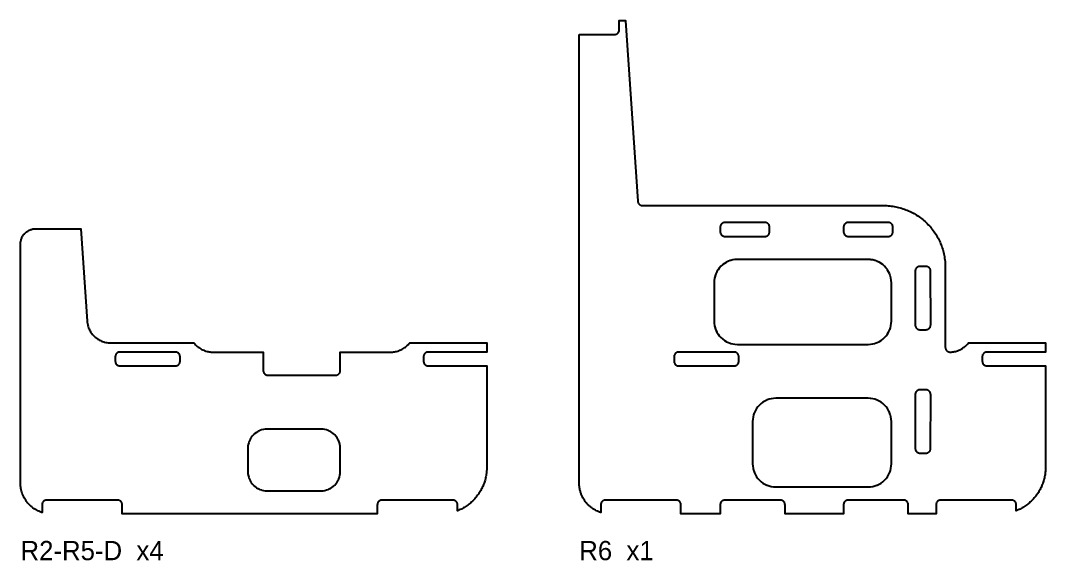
# Model space of a CAD drawing. Header units: millimetres. Extents: x 0 to 13680, y -60 to 640.
# Drawn here: x 2175 to 3505, y -60 to 640 of the extents above; entities that cross this region are included whole.
import ezdxf

# ---------------------------------------------------------------- set-up
doc = ezdxf.new("R2010")
doc.units = ezdxf.units.MM
for name, color, linetype in [('CUT_IN', 5, 'Continuous'), ('CUT_OUT', 1, 'Continuous'), ('LABEL', 7, 'Continuous')]:
    doc.layers.add(name, color=color, linetype=linetype)

msp = doc.modelspace()

# ---------------------------------------------------------------- linework, layer by layer
at = {"layer": 'CUT_IN'}
for points in [[(3088.98, 378), (3088.39, 377.97), (3088.1, 377.94), (3087.52, 377.82), (3086.96, 377.65), (3086.41, 377.42), (3085.9, 377.15), (3085.41, 376.82), (3085.17, 376.64), (3084.95, 376.45), (3084.53, 376.03), (3084.34, 375.81), (3083.99, 375.33), (3083.69, 374.83), (3083.44, 374.3), (3083.24, 373.74), (3083.16, 373.46), (3083.04, 372.88), (3083.01, 372.59), (3082.98, 372), (3082.99, 365.71), (3083.04, 365.12), (3083.16, 364.54), (3083.33, 363.98), (3083.44, 363.7), (3083.69, 363.17), (3083.99, 362.67), (3084.34, 362.19), (3084.53, 361.97), (3084.95, 361.55), (3085.17, 361.36), (3085.65, 361.01), (3086.15, 360.71), (3086.68, 360.46), (3086.96, 360.35), (3087.52, 360.18), (3088.1, 360.06), (3088.39, 360.03), (3088.98, 360), (3140.98, 360), (3141.57, 360.03), (3141.86, 360.06), (3142.44, 360.18), (3143, 360.35), (3143.28, 360.46), (3143.81, 360.71), (3144.06, 360.85), (3144.31, 361.01), (3144.79, 361.36), (3145.01, 361.55), (3145.22, 361.76), (3145.43, 361.97), (3145.62, 362.19), (3145.97, 362.67), (3146.13, 362.92), (3146.27, 363.17), (3146.52, 363.7), (3146.63, 363.98), (3146.8, 364.54), (3146.92, 365.12), (3146.95, 365.41), (3146.98, 366), (3146.98, 372), (3146.95, 372.59), (3146.92, 372.88), (3146.8, 373.46), (3146.63, 374.02), (3146.52, 374.3), (3146.27, 374.83), (3145.97, 375.33), (3145.62, 375.81), (3145.43, 376.03), (3145.01, 376.45), (3144.79, 376.64), (3144.31, 376.99), (3143.81, 377.29), (3143.28, 377.54), (3143, 377.65), (3142.44, 377.82), (3141.86, 377.94), (3141.57, 377.97), (3140.98, 378), (3088.98, 378)], [(3248.98, 378), (3248.39, 377.97), (3248.1, 377.94), (3247.52, 377.82), (3246.96, 377.65), (3246.41, 377.42), (3245.9, 377.15), (3245.41, 376.82), (3245.17, 376.64), (3244.95, 376.45), (3244.53, 376.03), (3244.34, 375.81), (3243.99, 375.33), (3243.69, 374.83), (3243.44, 374.3), (3243.24, 373.74), (3243.16, 373.46), (3243.04, 372.88), (3243.01, 372.59), (3242.98, 372), (3242.99, 365.71), (3243.04, 365.12), (3243.16, 364.54), (3243.33, 363.98), (3243.44, 363.7), (3243.69, 363.17), (3243.99, 362.67), (3244.34, 362.19), (3244.53, 361.97), (3244.95, 361.55), (3245.17, 361.36), (3245.65, 361.01), (3246.15, 360.71), (3246.68, 360.46), (3246.96, 360.35), (3247.52, 360.18), (3248.1, 360.06), (3248.39, 360.03), (3248.98, 360), (3300.98, 360), (3301.57, 360.03), (3301.86, 360.06), (3302.44, 360.18), (3303, 360.35), (3303.28, 360.46), (3303.81, 360.71), (3304.06, 360.85), (3304.31, 361.01), (3304.79, 361.36), (3305.01, 361.55), (3305.22, 361.76), (3305.43, 361.97), (3305.62, 362.19), (3305.97, 362.67), (3306.13, 362.92), (3306.27, 363.17), (3306.52, 363.7), (3306.63, 363.98), (3306.8, 364.54), (3306.92, 365.12), (3306.95, 365.41), (3306.98, 366), (3306.98, 372), (3306.95, 372.59), (3306.92, 372.88), (3306.8, 373.46), (3306.63, 374.02), (3306.52, 374.3), (3306.27, 374.83), (3305.97, 375.33), (3305.62, 375.81), (3305.43, 376.03), (3305.01, 376.45), (3304.79, 376.64), (3304.31, 376.99), (3303.81, 377.29), (3303.28, 377.54), (3303, 377.65), (3302.44, 377.82), (3301.86, 377.94), (3301.57, 377.97), (3300.98, 378), (3248.98, 378)], [(3300.08, 316.41), (3299.75, 316.9), (3298.35, 318.8), (3297.97, 319.25), (3296.19, 321.21), (3294.23, 322.99), (3293.78, 323.37), (3291.88, 324.77), (3291.39, 325.1), (3289.12, 326.45), (3286.73, 327.59), (3286.18, 327.82), (3283.97, 328.61), (3283.4, 328.78), (3280.83, 329.42), (3278.21, 329.81), (3277.63, 329.87), (3274.83, 330), (3105.13, 330), (3102.04, 329.85), (3099.42, 329.47), (3099.13, 329.42), (3096.56, 328.78), (3095.99, 328.61), (3093.5, 327.71), (3091.1, 326.58), (3090.59, 326.31), (3088.32, 324.94), (3086.18, 323.37), (3085.73, 322.99), (3083.77, 321.21), (3081.99, 319.25), (3081.61, 318.8), (3080.04, 316.66), (3078.67, 314.39), (3078.4, 313.88), (3077.27, 311.48), (3076.37, 308.99), (3076.2, 308.42), (3075.56, 305.85), (3075.13, 302.94), (3074.98, 299.85), (3074.98, 250.15), (3075.13, 247.06), (3075.51, 244.44), (3075.56, 244.15), (3076.2, 241.58), (3076.37, 241.01), (3077.27, 238.52), (3078.4, 236.12), (3078.67, 235.61), (3080.04, 233.34), (3081.61, 231.2), (3081.99, 230.75), (3083.77, 228.79), (3085.73, 227.01), (3086.18, 226.63), (3088.32, 225.06), (3090.59, 223.69), (3091.1, 223.42), (3093.5, 222.29), (3095.99, 221.39), (3096.56, 221.22), (3099.13, 220.58), (3102.04, 220.15), (3105.13, 220), (3274.83, 220), (3277.92, 220.15), (3280.54, 220.53), (3280.83, 220.58), (3283.4, 221.22), (3283.97, 221.39), (3286.46, 222.29), (3288.86, 223.42), (3289.37, 223.69), (3291.64, 225.06), (3293.78, 226.63), (3294.23, 227.01), (3296.19, 228.79), (3297.97, 230.75), (3298.35, 231.2), (3299.75, 233.1), (3300.08, 233.59), (3301.43, 235.86), (3302.57, 238.25), (3302.8, 238.8), (3303.68, 241.29), (3304.33, 243.86), (3304.45, 244.44), (3304.83, 247.06), (3304.98, 250.15), (3304.98, 299.85), (3304.85, 302.65), (3304.79, 303.23), (3304.4, 305.85), (3303.76, 308.42), (3303.59, 308.99), (3302.8, 311.2), (3302.57, 311.75), (3301.43, 314.14), (3300.08, 316.41)], [(3335.98, 245), (3336.01, 244.41), (3336.04, 244.12), (3336.16, 243.54), (3336.33, 242.98), (3336.56, 242.43), (3336.83, 241.92), (3337.16, 241.43), (3337.34, 241.19), (3337.53, 240.97), (3337.95, 240.55), (3338.17, 240.36), (3338.41, 240.18), (3338.9, 239.85), (3339.41, 239.58), (3339.96, 239.35), (3340.52, 239.18), (3341.1, 239.06), (3341.69, 239.01), (3349.98, 239), (3350.57, 239.03), (3350.86, 239.06), (3351.44, 239.18), (3352, 239.35), (3352.28, 239.46), (3352.81, 239.71), (3353.31, 240.01), (3353.79, 240.36), (3354.01, 240.55), (3354.43, 240.97), (3354.62, 241.19), (3354.97, 241.67), (3355.13, 241.92), (3355.27, 242.17), (3355.52, 242.7), (3355.63, 242.98), (3355.8, 243.54), (3355.92, 244.12), (3355.95, 244.41), (3355.98, 245), (3355.97, 315.29), (3355.92, 315.88), (3355.8, 316.46), (3355.63, 317.02), (3355.52, 317.3), (3355.27, 317.83), (3355.13, 318.08), (3354.8, 318.57), (3354.62, 318.81), (3354.43, 319.03), (3354.01, 319.45), (3353.79, 319.64), (3353.31, 319.99), (3352.81, 320.29), (3352.28, 320.54), (3352, 320.65), (3351.44, 320.82), (3350.86, 320.94), (3350.57, 320.97), (3349.98, 321), (3341.98, 321), (3341.39, 320.97), (3341.1, 320.94), (3340.52, 320.82), (3339.96, 320.65), (3339.68, 320.54), (3339.15, 320.29), (3338.65, 319.99), (3338.17, 319.64), (3337.95, 319.45), (3337.53, 319.03), (3337.34, 318.81), (3336.99, 318.33), (3336.83, 318.08), (3336.69, 317.83), (3336.44, 317.3), (3336.33, 317.02), (3336.16, 316.46), (3336.04, 315.88), (3336.01, 315.59), (3335.98, 315), (3335.98, 245)], [(2303.1, 209.94), (2302.52, 209.82), (2301.96, 209.65), (2301.41, 209.42), (2300.9, 209.15), (2300.41, 208.82), (2300.17, 208.64), (2299.95, 208.45), (2299.53, 208.03), (2299.34, 207.81), (2299.16, 207.57), (2298.83, 207.08), (2298.56, 206.57), (2298.33, 206.02), (2298.16, 205.46), (2298.04, 204.88), (2297.99, 204.29), (2297.99, 197.71), (2298.04, 197.12), (2298.16, 196.54), (2298.33, 195.98), (2298.44, 195.7), (2298.56, 195.43), (2298.83, 194.92), (2299.16, 194.43), (2299.34, 194.19), (2299.53, 193.97), (2299.95, 193.55), (2300.17, 193.36), (2300.65, 193.01), (2300.9, 192.85), (2301.15, 192.71), (2301.68, 192.46), (2301.96, 192.35), (2302.52, 192.18), (2303.1, 192.06), (2303.39, 192.03), (2303.98, 192), (2376.27, 192.01), (2376.86, 192.06), (2377.44, 192.18), (2378, 192.35), (2378.28, 192.46), (2378.81, 192.71), (2379.06, 192.85), (2379.55, 193.18), (2379.79, 193.36), (2380.01, 193.55), (2380.43, 193.97), (2380.62, 194.19), (2380.97, 194.67), (2381.27, 195.17), (2381.52, 195.7), (2381.63, 195.98), (2381.8, 196.54), (2381.92, 197.12), (2381.95, 197.41), (2381.98, 198), (2381.97, 204.29), (2381.92, 204.88), (2381.8, 205.46), (2381.63, 206.02), (2381.52, 206.3), (2381.4, 206.57), (2381.13, 207.08), (2380.8, 207.57), (2380.62, 207.81), (2380.43, 208.03), (2380.01, 208.45), (2379.79, 208.64), (2379.31, 208.99), (2379.06, 209.15), (2378.81, 209.29), (2378.28, 209.54), (2378, 209.65), (2377.44, 209.82), (2376.86, 209.94), (2376.57, 209.97), (2375.98, 210), (2303.98, 210), (2303.39, 209.97), (2303.1, 209.94)], [(3022.98, 198), (3023.01, 197.41), (3023.04, 197.12), (3023.16, 196.54), (3023.33, 195.98), (3023.56, 195.43), (3023.83, 194.92), (3024.16, 194.43), (3024.34, 194.19), (3024.53, 193.97), (3024.95, 193.55), (3025.17, 193.36), (3025.65, 193.01), (3026.15, 192.71), (3026.68, 192.46), (3027.24, 192.26), (3027.52, 192.18), (3028.1, 192.06), (3028.39, 192.03), (3028.98, 192), (3100.98, 192), (3101.57, 192.03), (3101.86, 192.06), (3102.44, 192.18), (3103, 192.35), (3103.28, 192.46), (3103.81, 192.71), (3104.06, 192.85), (3104.55, 193.18), (3104.79, 193.36), (3105.01, 193.55), (3105.43, 193.97), (3105.62, 194.19), (3105.97, 194.67), (3106.13, 194.92), (3106.27, 195.17), (3106.52, 195.7), (3106.63, 195.98), (3106.8, 196.54), (3106.92, 197.12), (3106.97, 197.71), (3106.98, 204), (3106.95, 204.59), (3106.92, 204.88), (3106.8, 205.46), (3106.63, 206.02), (3106.4, 206.57), (3106.13, 207.08), (3105.97, 207.33), (3105.62, 207.81), (3105.43, 208.03), (3105.22, 208.24), (3105.01, 208.45), (3104.79, 208.64), (3104.31, 208.99), (3104.06, 209.15), (3103.55, 209.42), (3103, 209.65), (3102.44, 209.82), (3101.86, 209.94), (3101.57, 209.97), (3100.98, 210), (3028.98, 210), (3028.39, 209.97), (3028.1, 209.94), (3027.52, 209.82), (3026.96, 209.65), (3026.68, 209.54), (3026.15, 209.29), (3025.65, 208.99), (3025.17, 208.64), (3024.95, 208.45), (3024.53, 208.03), (3024.34, 207.81), (3023.99, 207.33), (3023.83, 207.08), (3023.56, 206.57), (3023.33, 206.02), (3023.16, 205.46), (3023.04, 204.88), (3023.01, 204.59), (3022.98, 204), (3022.98, 198)], [(3341.98, 161), (3341.39, 160.97), (3341.1, 160.94), (3340.52, 160.82), (3339.96, 160.65), (3339.41, 160.42), (3338.9, 160.15), (3338.41, 159.82), (3338.17, 159.64), (3337.95, 159.45), (3337.53, 159.03), (3337.34, 158.81), (3336.99, 158.33), (3336.69, 157.83), (3336.44, 157.3), (3336.24, 156.74), (3336.16, 156.46), (3336.04, 155.88), (3336.01, 155.59), (3335.98, 155), (3335.98, 85), (3336.01, 84.41), (3336.04, 84.12), (3336.16, 83.54), (3336.33, 82.98), (3336.44, 82.7), (3336.69, 82.17), (3336.83, 81.92), (3336.99, 81.67), (3337.34, 81.19), (3337.53, 80.97), (3337.95, 80.55), (3338.17, 80.36), (3338.65, 80.01), (3339.15, 79.71), (3339.68, 79.46), (3339.96, 79.35), (3340.52, 79.18), (3341.1, 79.06), (3341.39, 79.03), (3341.98, 79), (3349.98, 79), (3350.57, 79.03), (3350.86, 79.06), (3351.44, 79.18), (3352, 79.35), (3352.28, 79.46), (3352.81, 79.71), (3353.31, 80.01), (3353.79, 80.36), (3354.01, 80.55), (3354.43, 80.97), (3354.62, 81.19), (3354.8, 81.43), (3355.13, 81.92), (3355.27, 82.17), (3355.52, 82.7), (3355.63, 82.98), (3355.8, 83.54), (3355.92, 84.12), (3355.97, 84.71), (3355.98, 155), (3355.95, 155.59), (3355.92, 155.88), (3355.8, 156.46), (3355.63, 157.02), (3355.52, 157.3), (3355.27, 157.83), (3355.13, 158.08), (3354.97, 158.33), (3354.62, 158.81), (3354.43, 159.03), (3354.01, 159.45), (3353.79, 159.64), (3353.31, 159.99), (3352.81, 160.29), (3352.28, 160.54), (3352, 160.65), (3351.44, 160.82), (3350.86, 160.94), (3350.27, 160.99), (3341.98, 161)], [(3298.35, 138.8), (3297.97, 139.25), (3296.19, 141.21), (3294.01, 143.18), (3293.78, 143.37), (3291.64, 144.94), (3289.12, 146.45), (3286.46, 147.71), (3283.69, 148.7), (3280.83, 149.42), (3278.21, 149.81), (3277.63, 149.87), (3274.83, 150), (3155.13, 150), (3152.04, 149.85), (3149.42, 149.47), (3148.84, 149.35), (3146.27, 148.7), (3143.78, 147.82), (3143.23, 147.59), (3140.84, 146.45), (3138.32, 144.94), (3136.18, 143.37), (3135.73, 142.99), (3133.77, 141.21), (3131.99, 139.25), (3131.61, 138.8), (3130.04, 136.66), (3128.53, 134.14), (3127.39, 131.75), (3127.16, 131.2), (3126.28, 128.71), (3125.63, 126.14), (3125.51, 125.56), (3125.13, 122.94), (3124.98, 119.85), (3124.99, 64.85), (3125.13, 62.06), (3125.51, 59.44), (3125.56, 59.15), (3126.2, 56.58), (3126.37, 56.01), (3127.27, 53.52), (3128.53, 50.86), (3130.04, 48.34), (3131.61, 46.2), (3131.99, 45.75), (3133.77, 43.79), (3135.73, 42.01), (3136.18, 41.63), (3138.32, 40.06), (3140.84, 38.55), (3143.23, 37.41), (3143.78, 37.18), (3146.27, 36.3), (3148.84, 35.65), (3149.42, 35.53), (3152.04, 35.15), (3155.13, 35), (3274.83, 35), (3277.92, 35.15), (3280.54, 35.53), (3281.12, 35.65), (3283.69, 36.3), (3286.18, 37.18), (3286.73, 37.41), (3289.12, 38.55), (3291.64, 40.06), (3293.78, 41.63), (3294.23, 42.01), (3296.19, 43.79), (3297.97, 45.75), (3298.35, 46.2), (3299.92, 48.34), (3301.43, 50.86), (3302.57, 53.25), (3302.8, 53.8), (3303.68, 56.29), (3304.33, 58.86), (3304.45, 59.44), (3304.83, 62.06), (3304.98, 65.15), (3304.98, 119.85), (3304.83, 122.94), (3304.4, 125.85), (3303.76, 128.42), (3303.59, 128.99), (3302.69, 131.48), (3301.56, 133.88), (3301.29, 134.39), (3299.92, 136.66), (3298.35, 138.8)], [(2585.76, 98.89), (2584.3, 100.86), (2582.86, 102.46), (2582.44, 102.88), (2580.84, 104.32), (2578.87, 105.78), (2577.02, 106.9), (2576.76, 107.04), (2574.81, 107.97), (2574.27, 108.2), (2572.24, 108.92), (2569.86, 109.51), (2567.72, 109.84), (2567.14, 109.89), (2564.83, 110), (2495.13, 110), (2492.53, 109.87), (2492.24, 109.84), (2490.1, 109.51), (2487.72, 108.92), (2485.69, 108.2), (2485.15, 107.97), (2483.46, 107.17), (2482.94, 106.9), (2481.09, 105.78), (2479.12, 104.32), (2477.52, 102.88), (2477.1, 102.46), (2475.66, 100.86), (2474.37, 99.13), (2474.04, 98.64), (2473.08, 97.04), (2472.94, 96.78), (2472.01, 94.83), (2471.78, 94.29), (2471.06, 92.26), (2470.47, 89.88), (2470.14, 87.74), (2470.11, 87.45), (2469.98, 84.85), (2469.99, 54.85), (2470.11, 52.55), (2470.14, 52.26), (2470.47, 50.12), (2471.06, 47.74), (2471.78, 45.71), (2472.01, 45.17), (2472.94, 43.22), (2473.08, 42.96), (2474.04, 41.36), (2474.37, 40.87), (2475.66, 39.14), (2477.1, 37.54), (2477.52, 37.12), (2479.12, 35.68), (2480.85, 34.39), (2481.34, 34.06), (2482.94, 33.1), (2483.2, 32.96), (2485.15, 32.03), (2485.69, 31.8), (2487.72, 31.08), (2488.01, 31), (2490.1, 30.49), (2492.24, 30.16), (2492.82, 30.11), (2495.13, 30), (2564.83, 30), (2567.43, 30.13), (2567.72, 30.16), (2569.86, 30.49), (2572.24, 31.08), (2574.27, 31.8), (2574.81, 32.03), (2576.5, 32.83), (2577.02, 33.1), (2578.87, 34.22), (2580.84, 35.68), (2581.06, 35.87), (2582.44, 37.12), (2582.86, 37.54), (2584.3, 39.14), (2585.59, 40.87), (2585.92, 41.36), (2586.88, 42.96), (2587.02, 43.22), (2587.95, 45.17), (2588.18, 45.71), (2588.9, 47.74), (2589.49, 50.12), (2589.82, 52.26), (2589.85, 52.55), (2589.98, 55.15), (2589.98, 84.85), (2589.87, 87.16), (2589.82, 87.74), (2589.49, 89.88), (2588.9, 92.26), (2588.18, 94.29), (2588.07, 94.56), (2587.15, 96.52), (2586.88, 97.04), (2585.76, 98.89)]]:
    msp.add_lwpolyline(points, close=True, dxfattribs=at)
at = {"layer": 'CUT_OUT'}
for points in [[(2899.98, 622), (2945.98, 622), (2946.57, 622.03), (2946.86, 622.06), (2947.44, 622.18), (2947.72, 622.26), (2948.28, 622.46), (2948.55, 622.58), (2949.06, 622.85), (2949.31, 623.01), (2949.79, 623.36), (2950.01, 623.55), (2950.43, 623.97), (2950.62, 624.19), (2950.97, 624.67), (2951.27, 625.17), (2951.4, 625.43), (2951.63, 625.98), (2951.8, 626.54), (2951.92, 627.12), (2951.95, 627.41), (2951.98, 628), (2951.98, 640), (2959.97, 639.99), (2960.01, 639.6), (2975.96, 405.59), (2976.03, 405.01), (2976.15, 404.45), (2976.33, 403.89), (2976.44, 403.62), (2976.56, 403.36), (2976.84, 402.85), (2977.17, 402.37), (2977.54, 401.92), (2978.18, 401.33), (2978.41, 401.15), (2978.65, 400.99), (2978.9, 400.83), (2979.41, 400.56), (2979.95, 400.34), (2980.23, 400.25), (2980.79, 400.11), (2981.08, 400.06), (2981.95, 400), (3295, 400), (3296.91, 399.98), (3298.94, 399.9), (3300.83, 399.79), (3302.78, 399.62), (3304.74, 399.4), (3306.68, 399.14), (3308.69, 398.82), (3310.62, 398.46), (3312.54, 398.05), (3314.38, 397.61), (3316.28, 397.11), (3318.17, 396.57), (3320.11, 395.95), (3321.9, 395.34), (3323.81, 394.63), (3325.63, 393.9), (3327.37, 393.15), (3329.22, 392.3), (3330.98, 391.44), (3332.72, 390.54), (3334.44, 389.59), (3336.08, 388.64), (3337.75, 387.61), (3339.46, 386.5), (3341.07, 385.39), (3342.61, 384.28), (3344.17, 383.09), (3345.76, 381.82), (3347.21, 380.6), (3348.68, 379.3), (3350.12, 377.96), (3351.52, 376.59), (3352.94, 375.14), (3354.28, 373.7), (3355.58, 372.23), (3356.8, 370.78), (3358.07, 369.19), (3359.26, 367.63), (3360.37, 366.09), (3361.48, 364.48), (3362.59, 362.77), (3363.62, 361.1), (3364.57, 359.46), (3365.52, 357.74), (3366.42, 356), (3367.28, 354.24), (3368.13, 352.39), (3368.88, 350.65), (3369.61, 348.83), (3370.32, 346.92), (3370.93, 345.13), (3371.55, 343.19), (3372.09, 341.3), (3372.59, 339.4), (3373.03, 337.56), (3373.44, 335.64), (3373.8, 333.71), (3374.12, 331.7), (3374.38, 329.76), (3374.6, 327.8), (3374.77, 325.85), (3374.88, 323.96), (3374.96, 321.93), (3374.98, 320.02), (3374.98, 216), (3375.01, 215.4), (3375.1, 214.81), (3375.25, 214.23), (3375.45, 213.67), (3375.71, 213.13), (3376.02, 212.62), (3376.38, 212.15), (3376.58, 211.92), (3376.79, 211.71), (3377.24, 211.31), (3377.47, 211.13), (3377.72, 210.96), (3378.24, 210.66), (3378.51, 210.53), (3379.06, 210.32), (3379.64, 210.15), (3379.93, 210.09), (3380.23, 210.05), (3380.82, 210), (3382.56, 210.04), (3383.99, 210.15), (3385.41, 210.33), (3386.54, 210.52), (3387.95, 210.82), (3388.22, 210.89), (3389.61, 211.27), (3390.97, 211.71), (3392.31, 212.22), (3393.62, 212.8), (3394.91, 213.43), (3395.91, 213.98), (3397.14, 214.73), (3397.38, 214.88), (3398.56, 215.69), (3399.48, 216.38), (3400.59, 217.29), (3401.86, 218.45), (3402.86, 219.48), (3403.63, 220.33), (3404.99, 221.99), (3504.97, 221.99), (3504.98, 210), (3428.69, 209.99), (3428.1, 209.94), (3427.52, 209.82), (3426.96, 209.65), (3426.68, 209.54), (3426.41, 209.42), (3425.9, 209.15), (3425.41, 208.82), (3425.17, 208.64), (3424.95, 208.45), (3424.53, 208.03), (3424.34, 207.81), (3423.99, 207.33), (3423.69, 206.83), (3423.44, 206.3), (3423.24, 205.74), (3423.16, 205.46), (3423.04, 204.88), (3423.01, 204.59), (3422.98, 204), (3422.99, 197.71), (3423.04, 197.12), (3423.16, 196.54), (3423.33, 195.98), (3423.44, 195.7), (3423.56, 195.43), (3423.83, 194.92), (3424.16, 194.43), (3424.34, 194.19), (3424.53, 193.97), (3424.95, 193.55), (3425.17, 193.36), (3425.65, 193.01), (3425.9, 192.85), (3426.15, 192.71), (3426.68, 192.46), (3426.96, 192.35), (3427.52, 192.18), (3428.1, 192.06), (3428.39, 192.03), (3428.98, 192), (3504.98, 192), (3504.98, 59.98), (3504.96, 58.49), (3504.91, 57.02), (3504.82, 55.62), (3504.69, 54.08), (3504.53, 52.69), (3504.34, 51.23), (3504.09, 49.71), (3503.82, 48.26), (3503.53, 46.89), (3503.19, 45.46), (3502.8, 43.96), (3502.39, 42.55), (3501.94, 41.14), (3501.46, 39.75), (3500.95, 38.37), (3500.43, 37.07), (3499.82, 35.65), (3499.2, 34.31), (3498.56, 32.99), (3497.88, 31.68), (3497.17, 30.39), (3496.42, 29.12), (3495.69, 27.93), (3494.89, 26.7), (3494.06, 25.48), (3493.15, 24.23), (3492.26, 23.06), (3491.34, 21.91), (3490.39, 20.78), (3489.46, 19.73), (3488.46, 18.65), (3487.43, 17.6), (3486.33, 16.52), (3485.25, 15.52), (3484.2, 14.59), (3483.07, 13.64), (3481.92, 12.72), (3480.75, 11.83), (3479.5, 10.92), (3478.28, 10.09), (3477.05, 9.29), (3475.86, 8.56), (3474.59, 7.81), (3473.3, 7.1), (3471.99, 6.42), (3470.67, 5.78), (3469.33, 5.16), (3467.91, 4.55), (3466.98, 4.19), (3466.97, 12.29), (3466.92, 12.88), (3466.8, 13.46), (3466.63, 14.02), (3466.52, 14.3), (3466.27, 14.83), (3465.97, 15.33), (3465.62, 15.81), (3465.43, 16.03), (3465.01, 16.45), (3464.79, 16.64), (3464.31, 16.99), (3464.06, 17.15), (3463.55, 17.42), (3463.28, 17.54), (3463, 17.65), (3462.44, 17.82), (3461.86, 17.94), (3461.57, 17.97), (3460.98, 18), (3368.98, 18), (3368.39, 17.97), (3368.1, 17.94), (3367.52, 17.82), (3367.24, 17.74), (3366.96, 17.65), (3366.41, 17.42), (3365.9, 17.15), (3365.65, 16.99), (3365.17, 16.64), (3364.95, 16.45), (3364.53, 16.03), (3364.34, 15.81), (3363.99, 15.33), (3363.83, 15.08), (3363.69, 14.83), (3363.44, 14.3), (3363.33, 14.02), (3363.16, 13.46), (3363.04, 12.88), (3363.01, 12.59), (3362.98, 12), (3362.98, 0), (3326.98, 0), (3326.98, 12), (3326.95, 12.59), (3326.92, 12.88), (3326.8, 13.46), (3326.63, 14.02), (3326.4, 14.57), (3326.13, 15.08), (3325.97, 15.33), (3325.62, 15.81), (3325.43, 16.03), (3325.01, 16.45), (3324.79, 16.64), (3324.31, 16.99), (3324.06, 17.15), (3323.55, 17.42), (3323, 17.65), (3322.72, 17.74), (3322.44, 17.82), (3321.86, 17.94), (3321.57, 17.97), (3320.98, 18), (3248.98, 18), (3248.39, 17.97), (3248.1, 17.94), (3247.52, 17.82), (3246.96, 17.65), (3246.68, 17.54), (3246.15, 17.29), (3245.9, 17.15), (3245.65, 16.99), (3245.17, 16.64), (3244.95, 16.45), (3244.74, 16.24), (3244.53, 16.03), (3244.34, 15.81), (3243.99, 15.33), (3243.83, 15.08), (3243.69, 14.83), (3243.44, 14.3), (3243.33, 14.02), (3243.16, 13.46), (3243.04, 12.88), (3243.01, 12.59), (3242.98, 12), (3242.98, 0), (3166.98, 0), (3166.98, 12), (3166.95, 12.59), (3166.92, 12.88), (3166.8, 13.46), (3166.72, 13.74), (3166.63, 14.02), (3166.4, 14.57), (3166.13, 15.08), (3165.97, 15.33), (3165.62, 15.81), (3165.43, 16.03), (3165.01, 16.45), (3164.79, 16.64), (3164.31, 16.99), (3164.06, 17.15), (3163.55, 17.42), (3163, 17.65), (3162.44, 17.82), (3161.86, 17.94), (3161.27, 17.99), (3088.98, 18), (3088.39, 17.97), (3088.1, 17.94), (3087.52, 17.82), (3086.96, 17.65), (3086.68, 17.54), (3086.15, 17.29), (3085.9, 17.15), (3085.65, 16.99), (3085.17, 16.64), (3084.95, 16.45), (3084.74, 16.24), (3084.53, 16.03), (3084.34, 15.81), (3083.99, 15.33), (3083.83, 15.08), (3083.69, 14.83), (3083.44, 14.3), (3083.33, 14.02), (3083.16, 13.46), (3083.04, 12.88), (3083.01, 12.59), (3082.98, 12), (3082.98, 0), (3031.98, 0), (3031.98, 12), (3031.95, 12.59), (3031.92, 12.88), (3031.8, 13.46), (3031.72, 13.74), (3031.63, 14.02), (3031.4, 14.57), (3031.13, 15.08), (3030.97, 15.33), (3030.62, 15.81), (3030.43, 16.03), (3030.01, 16.45), (3029.79, 16.64), (3029.31, 16.99), (3029.06, 17.15), (3028.81, 17.29), (3028.28, 17.54), (3028, 17.65), (3027.44, 17.82), (3026.86, 17.94), (3026.57, 17.97), (3025.98, 18), (2933.98, 18), (2933.39, 17.97), (2933.1, 17.94), (2932.52, 17.82), (2932.24, 17.74), (2931.96, 17.65), (2931.41, 17.42), (2930.9, 17.15), (2930.65, 16.99), (2930.17, 16.64), (2929.95, 16.45), (2929.53, 16.03), (2929.34, 15.81), (2928.99, 15.33), (2928.83, 15.08), (2928.69, 14.83), (2928.44, 14.3), (2928.24, 13.74), (2928.16, 13.46), (2928.04, 12.88), (2928.01, 12.59), (2927.98, 12), (2927.98, 1.85), (2927.4, 2.03), (2926.47, 2.35), (2925.55, 2.69), (2923.8, 3.42), (2922.03, 4.25), (2921.09, 4.74), (2919.38, 5.71), (2917.73, 6.76), (2916.12, 7.89), (2915.4, 8.44), (2914.58, 9.1), (2913.88, 9.69), (2913.09, 10.39), (2911.72, 11.69), (2911.04, 12.39), (2910.37, 13.11), (2909.67, 13.9), (2909.08, 14.6), (2908.42, 15.42), (2907.87, 16.14), (2906.7, 17.81), (2905.69, 19.4), (2904.72, 21.11), (2904.23, 22.05), (2903.84, 22.86), (2903.4, 23.82), (2903.01, 24.73), (2902.67, 25.57), (2902.33, 26.49), (2901.71, 28.35), (2901.42, 29.37), (2900.94, 31.27), (2900.74, 32.23), (2900.56, 33.2), (2900.42, 34.09), (2900.28, 35.14), (2900.17, 36.12), (2900.09, 37.02), (2899.99, 38.98), (2899.98, 622)], [(2261.69, 248.66), (2261.89, 247.22), (2262.22, 245.5), (2262.49, 244.37), (2262.9, 242.97), (2263.37, 241.6), (2264.02, 239.98), (2264.51, 238.92), (2265.17, 237.63), (2265.9, 236.37), (2266.85, 234.91), (2267.53, 233.97), (2268.62, 232.6), (2269.39, 231.73), (2270.4, 230.68), (2271.67, 229.49), (2272.56, 228.74), (2273.71, 227.85), (2275.14, 226.86), (2276.38, 226.09), (2277.65, 225.39), (2278.7, 224.87), (2280.03, 224.29), (2281.38, 223.76), (2283.04, 223.22), (2284.16, 222.92), (2285.58, 222.59), (2287.01, 222.34), (2288.75, 222.13), (2290.2, 222.03), (2291.43, 222), (2399.97, 221.99), (2401.14, 220.55), (2402.1, 219.48), (2403.1, 218.45), (2404.37, 217.29), (2405.48, 216.38), (2406.4, 215.69), (2407.58, 214.88), (2409.05, 213.98), (2410.05, 213.43), (2411.6, 212.68), (2412.65, 212.22), (2413.99, 211.71), (2415.35, 211.27), (2417.01, 210.82), (2418.42, 210.52), (2419.83, 210.29), (2420.97, 210.15), (2422.4, 210.04), (2423.9, 210), (2489.98, 210), (2489.98, 186), (2490.01, 185.41), (2490.04, 185.12), (2490.16, 184.54), (2490.33, 183.98), (2490.56, 183.43), (2490.83, 182.92), (2490.99, 182.67), (2491.34, 182.19), (2491.53, 181.97), (2491.95, 181.55), (2492.17, 181.36), (2492.65, 181.01), (2492.9, 180.85), (2493.41, 180.58), (2493.96, 180.35), (2494.52, 180.18), (2495.1, 180.06), (2495.39, 180.03), (2495.98, 180), (2583.98, 180), (2584.57, 180.03), (2584.86, 180.06), (2585.44, 180.18), (2585.72, 180.26), (2586.28, 180.46), (2586.81, 180.71), (2587.06, 180.85), (2587.31, 181.01), (2587.79, 181.36), (2588.01, 181.55), (2588.43, 181.97), (2588.62, 182.19), (2588.97, 182.67), (2589.13, 182.92), (2589.4, 183.43), (2589.63, 183.98), (2589.72, 184.26), (2589.8, 184.54), (2589.92, 185.12), (2589.95, 185.41), (2589.98, 186), (2589.98, 210), (2656.06, 210), (2657.56, 210.04), (2658.99, 210.15), (2660.13, 210.29), (2661.54, 210.52), (2662.95, 210.82), (2664.61, 211.27), (2665.97, 211.71), (2667.31, 212.22), (2668.36, 212.68), (2669.91, 213.43), (2670.91, 213.98), (2672.38, 214.88), (2673.56, 215.69), (2674.48, 216.38), (2675.59, 217.29), (2676.86, 218.45), (2677.86, 219.48), (2678.82, 220.55), (2679.99, 221.99), (2779.97, 221.99), (2779.98, 210), (2703.69, 209.99), (2703.1, 209.94), (2702.52, 209.82), (2701.96, 209.65), (2701.41, 209.42), (2700.9, 209.15), (2700.41, 208.82), (2700.17, 208.64), (2699.95, 208.45), (2699.53, 208.03), (2699.34, 207.81), (2698.99, 207.33), (2698.69, 206.83), (2698.44, 206.3), (2698.24, 205.74), (2698.16, 205.46), (2698.04, 204.88), (2698.01, 204.59), (2697.98, 204), (2697.99, 197.71), (2698.04, 197.12), (2698.16, 196.54), (2698.33, 195.98), (2698.44, 195.7), (2698.56, 195.43), (2698.83, 194.92), (2699.16, 194.43), (2699.34, 194.19), (2699.53, 193.97), (2699.95, 193.55), (2700.17, 193.36), (2700.65, 193.01), (2700.9, 192.85), (2701.15, 192.71), (2701.68, 192.46), (2701.96, 192.35), (2702.52, 192.18), (2703.1, 192.06), (2703.39, 192.03), (2703.98, 192), (2779.98, 192), (2779.98, 59.98), (2779.96, 58.49), (2779.91, 57.02), (2779.82, 55.62), (2779.69, 54.08), (2779.53, 52.69), (2779.34, 51.23), (2779.09, 49.71), (2778.82, 48.26), (2778.53, 46.89), (2778.19, 45.46), (2777.8, 43.96), (2777.39, 42.55), (2776.94, 41.14), (2776.46, 39.75), (2775.95, 38.37), (2775.43, 37.07), (2774.82, 35.65), (2774.2, 34.31), (2773.56, 32.99), (2772.88, 31.68), (2772.17, 30.39), (2771.42, 29.12), (2770.69, 27.93), (2769.89, 26.7), (2769.06, 25.48), (2768.15, 24.23), (2767.26, 23.06), (2766.34, 21.91), (2765.39, 20.78), (2764.46, 19.73), (2763.46, 18.65), (2762.43, 17.6), (2761.33, 16.52), (2760.25, 15.52), (2759.2, 14.59), (2758.07, 13.64), (2756.92, 12.72), (2755.75, 11.83), (2754.5, 10.92), (2753.28, 10.09), (2752.05, 9.29), (2750.86, 8.56), (2749.59, 7.81), (2748.3, 7.1), (2746.99, 6.42), (2745.67, 5.78), (2744.33, 5.16), (2742.91, 4.55), (2741.98, 4.19), (2741.97, 12.29), (2741.92, 12.88), (2741.8, 13.46), (2741.63, 14.02), (2741.52, 14.3), (2741.27, 14.83), (2740.97, 15.33), (2740.62, 15.81), (2740.43, 16.03), (2740.01, 16.45), (2739.79, 16.64), (2739.31, 16.99), (2739.06, 17.15), (2738.55, 17.42), (2738.28, 17.54), (2738, 17.65), (2737.44, 17.82), (2736.86, 17.94), (2736.57, 17.97), (2735.98, 18), (2643.98, 18), (2643.39, 17.97), (2643.1, 17.94), (2642.52, 17.82), (2642.24, 17.74), (2641.96, 17.65), (2641.41, 17.42), (2640.9, 17.15), (2640.65, 16.99), (2640.17, 16.64), (2639.95, 16.45), (2639.53, 16.03), (2639.34, 15.81), (2638.99, 15.33), (2638.83, 15.08), (2638.69, 14.83), (2638.44, 14.3), (2638.33, 14.02), (2638.16, 13.46), (2638.04, 12.88), (2638.01, 12.59), (2637.98, 12), (2637.98, 0), (2306.98, 0), (2306.98, 12), (2306.95, 12.59), (2306.92, 12.88), (2306.8, 13.46), (2306.63, 14.02), (2306.4, 14.57), (2306.13, 15.08), (2305.97, 15.33), (2305.62, 15.81), (2305.43, 16.03), (2305.01, 16.45), (2304.79, 16.64), (2304.31, 16.99), (2304.06, 17.15), (2303.55, 17.42), (2303, 17.65), (2302.72, 17.74), (2302.44, 17.82), (2301.86, 17.94), (2301.57, 17.97), (2300.98, 18), (2208.98, 18), (2208.39, 17.97), (2208.1, 17.94), (2207.52, 17.82), (2206.96, 17.65), (2206.41, 17.42), (2205.9, 17.15), (2205.65, 16.99), (2205.17, 16.64), (2204.95, 16.45), (2204.53, 16.03), (2204.34, 15.81), (2203.99, 15.33), (2203.69, 14.83), (2203.44, 14.3), (2203.24, 13.74), (2203.16, 13.46), (2203.04, 12.88), (2203.01, 12.59), (2202.98, 12), (2202.98, 1.85), (2202.4, 2.03), (2201.47, 2.35), (2200.55, 2.69), (2198.8, 3.42), (2197.03, 4.25), (2196.09, 4.74), (2194.38, 5.71), (2192.73, 6.76), (2191.12, 7.89), (2190.4, 8.44), (2189.58, 9.1), (2188.88, 9.69), (2188.09, 10.39), (2186.72, 11.69), (2186.04, 12.39), (2185.37, 13.11), (2184.67, 13.9), (2184.08, 14.6), (2183.42, 15.42), (2182.87, 16.14), (2181.7, 17.81), (2180.69, 19.4), (2179.72, 21.11), (2179.23, 22.05), (2178.4, 23.82), (2177.67, 25.57), (2177.33, 26.49), (2176.71, 28.35), (2176.42, 29.37), (2175.94, 31.27), (2175.74, 32.23), (2175.56, 33.2), (2175.42, 34.09), (2175.28, 35.14), (2175.17, 36.12), (2175.09, 37.02), (2174.99, 38.98), (2174.98, 350.38), (2175.03, 351.47), (2175.13, 352.45), (2175.27, 353.42), (2175.36, 353.9), (2175.7, 355.33), (2175.84, 355.81), (2176.15, 356.74), (2176.5, 357.65), (2176.9, 358.55), (2177.34, 359.43), (2177.58, 359.86), (2178.08, 360.7), (2178.63, 361.52), (2179.21, 362.3), (2179.52, 362.69), (2180.16, 363.43), (2180.5, 363.79), (2180.84, 364.14), (2181.55, 364.82), (2182.29, 365.46), (2182.68, 365.77), (2183.46, 366.35), (2184.28, 366.9), (2185.55, 367.64), (2186.43, 368.08), (2187.33, 368.48), (2187.78, 368.66), (2188.24, 368.83), (2189.17, 369.14), (2190.12, 369.4), (2191.08, 369.62), (2191.56, 369.71), (2192.53, 369.85), (2193.51, 369.95), (2194, 369.98), (2194.98, 370), (2253.39, 370), (2261.58, 249.89), (2261.69, 248.66)]]:
    msp.add_lwpolyline(points, close=True, dxfattribs=at)

# ---------------------------------------------------------------- texts
at = {"layer": 'LABEL'}
for s, p in [('R2-R5-D  x4', (2174.98, -60)), ('R6  x1', (2899.98, -60))]:
    msp.add_text(s, height=25, dxfattribs=at).set_placement(p)

doc.saveas('drawing.dxf')
